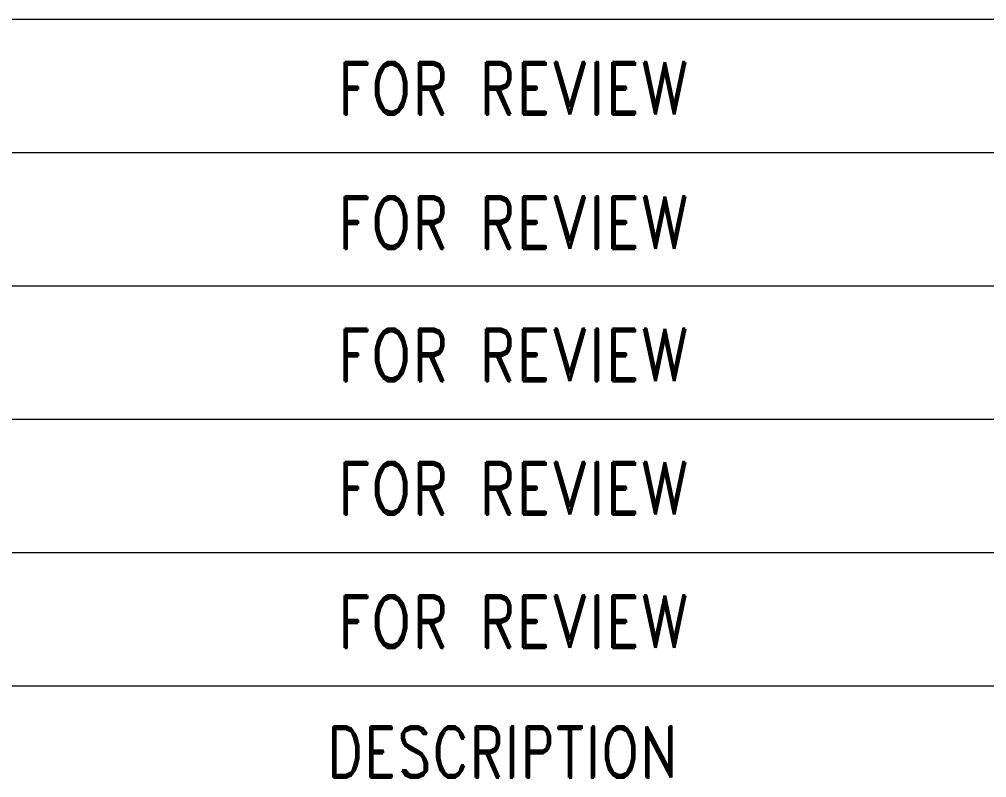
# Model space of a CAD drawing. Header units: millimetres. Extents: x -300 to 383236, y -195106 to -144646.
# Drawn here: x 293932 to 297931, y -184746 to -181610 of the extents above; entities that cross this region are included whole.
import ezdxf
from ezdxf.enums import TextEntityAlignment as Align

# ---------------------------------------------------------------- set-up
doc = ezdxf.new("R2010")
doc.units = ezdxf.units.MM
doc.header["$LTSCALE"] = 60
doc.layers.add('1', color=7, linetype='Continuous')
doc.layers.add('TAN-TIT', color=30, linetype='Continuous', lineweight=0)
doc.styles.add('KIM3', font='ROMAND.shx', dxfattribs={"width": 1.25, "height": 3})
doc.styles.add('RD6', font='ROMAND.shx', dxfattribs={"width": 0.83, "height": 6})

# ---------------------------------------------------------------- blocks, each defined once
blk = doc.blocks.new('BORDER')
at = {"layer": 'TAN-TIT'}
for p, q in [((232823, 44987), (193237, 44987)), ((232823, 43149), (193237, 43149)), ((232823, 41311), (193237, 41311)), ((232823, 39473), (193237, 39473)), ((232823, 37635), (193237, 37635)), ((232823, 35797), (193237, 35797))]:
    blk.add_line(p, q, dxfattribs=at)
at = {"layer": 'TAN-TIT', "style": 'RD6', "width": 0.8}
blk.add_text('DESCRIPTION', height=706.9, dxfattribs=at).set_placement((209171, 34534), align=Align.CENTER)

msp = doc.modelspace()

# ---------------------------------------------------------------- block references
at = {"layer": '1', "xscale": 0.3, "yscale": 0.3, "zscale": 0.3}
msp.add_blockref('BORDER', (233177.5, -195106.1), dxfattribs=at)

# ---------------------------------------------------------------- texts
at = {"style": 'KIM3', "width": 0.83}
for p in [(295973.1, -182003), (295973.1, -182558.4), (295973.1, -183105.7), (295973.1, -183657.1), (295973.1, -184208.5)]:
    msp.add_text('FOR REVIEW', height=216.31, dxfattribs=at).set_placement(p, align=Align.CENTER)

doc.saveas('drawing.dxf')
